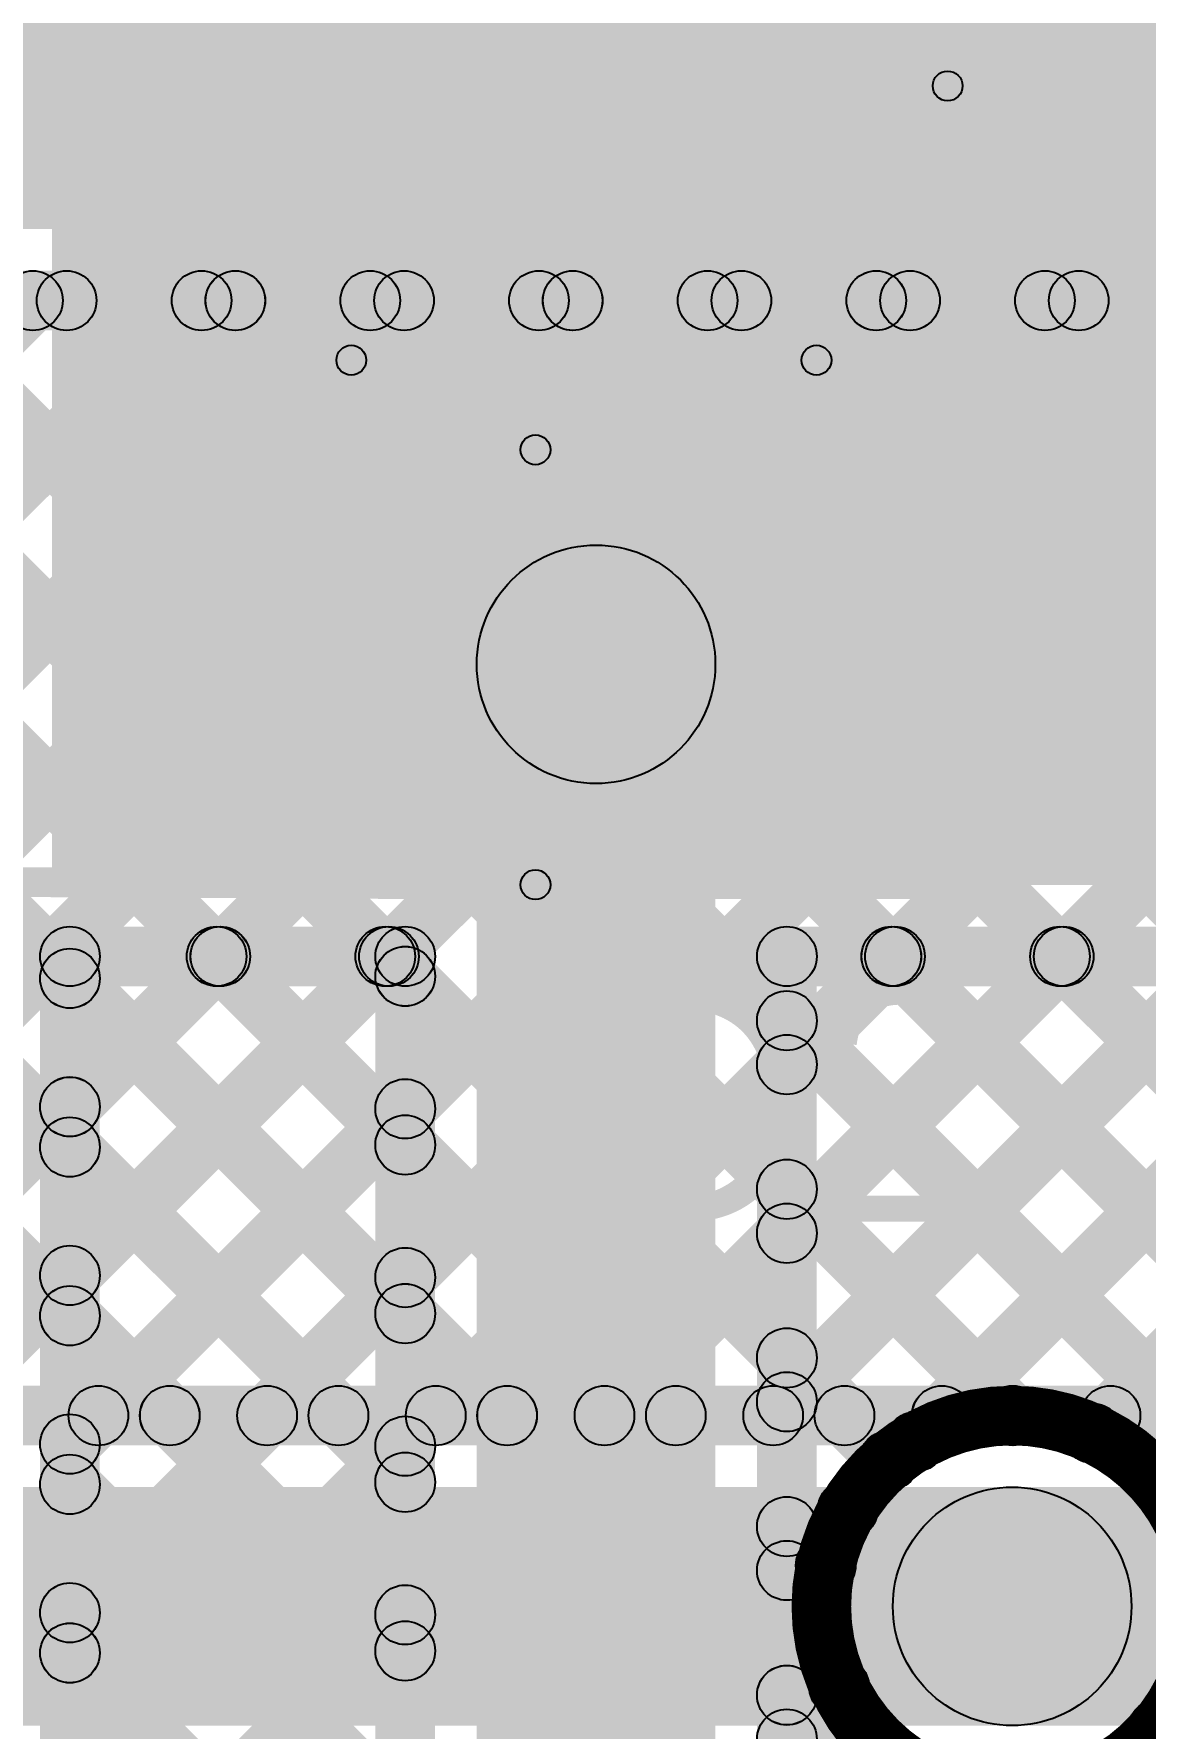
# Model space of a CAD drawing. Header units: millimetres. Extents: x -0.08 to 5.25, y -0.08 to 2.73.
# Drawn here: x 2.998 to 3.1843, y 1.1496 to 1.4337 of the extents above; entities that cross this region are included whole.
import ezdxf

# ---------------------------------------------------------------- set-up
doc = ezdxf.new("R2010")
doc.units = ezdxf.units.MM
doc.header["$MEASUREMENT"] = 0
for name, color, linetype in [('BottomLayer', 5, 'Continuous'), ('TopLayer', 1, 'Continuous'), ('TopOverlay', 2, 'Continuous'), ('TopPaste', 8, 'Continuous'), ('TopSolder', 216, 'Continuous'), ('ViaHoleLayer', 16, 'Continuous')]:
    doc.layers.add(name, color=color, linetype=linetype)

# ---------------------------------------------------------------- blocks, each defined once
blk = doc.blocks.new('TAJB475K035RNJ_28')
at = {"layer": 'TopLayer'}
for points in [[(-0.10643, 0.052), (-0.03557, 0.052), (-0.03557, -0.058), (-0.10643, -0.058)], [(0.03357, 0.052), (0.10443, 0.052), (0.10443, -0.058), (0.03357, -0.058)]]:
    blk.add_hatch(color=1, dxfattribs=at).paths.add_polyline_path(points)
at = {"layer": 'TopOverlay'}
h = blk.add_hatch(color=2, dxfattribs=at)
edge = h.paths.add_edge_path()
edge.add_arc((-0.112, 0.058), 0.0025, 0, 360)
h = blk.add_hatch(color=2, dxfattribs=at)
edge = h.paths.add_edge_path()
edge.add_arc((-0.112, 0.058), 0.0025, 0, 360)
for points in [[(-0.112, 0.0555), (-0.112, 0.0605), (-0.034, 0.0605), (-0.034, 0.0555)], [(0.032, 0.0555), (0.032, 0.0605), (0.11, 0.0605), (0.11, 0.0555)], [(-0.1095, -0.064), (-0.1145, -0.064), (-0.1145, 0.058), (-0.1095, 0.058)], [(0.1125, -0.064), (0.1075, -0.064), (0.1075, 0.058), (0.1125, 0.058)], [(0.1345, -0.018), (0.1295, -0.018), (0.1295, 0.012), (0.1345, 0.012)], [(0.117, -0.0055), (0.117, -0.0005), (0.147, -0.0005), (0.147, -0.0055)], [(-0.112, -0.0665), (-0.112, -0.0615), (-0.034, -0.0615), (-0.034, -0.0665)], [(0.032, -0.0665), (0.032, -0.0615), (0.11, -0.0615), (0.11, -0.0665)]]:
    blk.add_hatch(color=2, dxfattribs=at).paths.add_polyline_path(points)
h = blk.add_hatch(color=2, dxfattribs=at)
edge = h.paths.add_edge_path()
edge.add_arc((-0.034, 0.058), 0.0025, 0, 360)
h = blk.add_hatch(color=2, dxfattribs=at)
edge = h.paths.add_edge_path()
edge.add_arc((0.032, 0.058), 0.0025, 0, 360)
h = blk.add_hatch(color=2, dxfattribs=at)
edge = h.paths.add_edge_path()
edge.add_arc((0.11, 0.058), 0.0025, 0, 360)
h = blk.add_hatch(color=2, dxfattribs=at)
edge = h.paths.add_edge_path()
edge.add_arc((0.11, 0.058), 0.0025, 0, 360)
h = blk.add_hatch(color=2, dxfattribs=at)
edge = h.paths.add_edge_path()
edge.add_arc((0.132, 0.012), 0.0025, 0, 360)
h = blk.add_hatch(color=2, dxfattribs=at)
edge = h.paths.add_edge_path()
edge.add_arc((0.117, -0.003), 0.0025, 0, 360)
h = blk.add_hatch(color=2, dxfattribs=at)
edge = h.paths.add_edge_path()
edge.add_arc((0.147, -0.003), 0.0025, 0, 360)
h = blk.add_hatch(color=2, dxfattribs=at)
edge = h.paths.add_edge_path()
edge.add_arc((0.132, -0.018), 0.0025, 0, 360)
h = blk.add_hatch(color=2, dxfattribs=at)
edge = h.paths.add_edge_path()
edge.add_arc((-0.112, -0.064), 0.0025, 0, 360)
h = blk.add_hatch(color=2, dxfattribs=at)
edge = h.paths.add_edge_path()
edge.add_arc((-0.112, -0.064), 0.0025, 0, 360)
h = blk.add_hatch(color=2, dxfattribs=at)
edge = h.paths.add_edge_path()
edge.add_arc((-0.034, -0.064), 0.0025, 0, 360)
h = blk.add_hatch(color=2, dxfattribs=at)
edge = h.paths.add_edge_path()
edge.add_arc((0.032, -0.064), 0.0025, 0, 360)
h = blk.add_hatch(color=2, dxfattribs=at)
edge = h.paths.add_edge_path()
edge.add_arc((0.11, -0.064), 0.0025, 0, 360)
h = blk.add_hatch(color=2, dxfattribs=at)
edge = h.paths.add_edge_path()
edge.add_arc((0.11, -0.064), 0.0025, 0, 360)
at = {"layer": 'TopPaste'}
for points in [[(-0.10643, 0.052), (-0.03557, 0.052), (-0.03557, -0.058), (-0.10643, -0.058)], [(0.03357, 0.052), (0.10443, 0.052), (0.10443, -0.058), (0.03357, -0.058)]]:
    blk.add_hatch(color=8, dxfattribs=at).paths.add_polyline_path(points)
at = {"layer": 'TopSolder'}
for points in [[(-0.11043, 0.056), (-0.03157, 0.056), (-0.03157, -0.062), (-0.11043, -0.062)], [(0.02957, 0.056), (0.10843, 0.056), (0.10843, -0.062), (0.02957, -0.062)]]:
    blk.add_hatch(color=216, dxfattribs=at).paths.add_polyline_path(points)
at = {"layer": 'TopOverlay'}
for centre in [(-0.112, 0.058), (-0.112, 0.058), (-0.034, 0.058), (0.032, 0.058), (0.11, 0.058), (0.11, 0.058), (0.132, 0.012), (0.117, -0.003), (0.147, -0.003), (0.132, -0.018), (-0.112, -0.064), (-0.112, -0.064), (-0.034, -0.064), (0.032, -0.064), (0.11, -0.064), (0.11, -0.064)]:
    blk.add_circle(centre, 0.0025, dxfattribs=at)
blk = doc.blocks.new('SOD_123F_94')
at = {"layer": 'TopLayer'}
for points in [[(-0.07677, 0.02362), (-0.04331, 0.02362), (-0.04331, -0.02362), (-0.07677, -0.02362)], [(0.04331, 0.02362), (0.07677, 0.02362), (0.07677, -0.02362), (0.04331, -0.02362)]]:
    blk.add_hatch(color=1, dxfattribs=at).paths.add_polyline_path(points)
at = {"layer": 'TopOverlay'}
h = blk.add_hatch(color=2, dxfattribs=at)
edge = h.paths.add_edge_path()
edge.add_arc((-0.05807, 0.03543), 0.0025, 0, 360)
h = blk.add_hatch(color=2, dxfattribs=at)
edge = h.paths.add_edge_path()
edge.add_arc((-0.05807, 0.03543), 0.0025, 0, 360)
for points in [[(-0.05806, 0.03293), (-0.05808, 0.03793), (0.04987, 0.03848), (0.04989, 0.03348)], [(0.049, 0.02559), (0.08268, 0.02559), (0.08268, 0.03839), (0.049, 0.03839)], [(0.12288, 0.03839), (0.07874, 0.03839), (0.07874, -0.03937), (0.12288, -0.03937)], [(-0.05557, 0.02854), (-0.06057, 0.02854), (-0.06057, 0.03543), (-0.05557, 0.03543)], [(0.049, -0.03937), (0.08169, -0.03937), (0.08169, -0.026), (0.049, -0.026)], [(-0.05557, -0.03642), (-0.06057, -0.03642), (-0.06057, -0.02953), (-0.05557, -0.02953)], [(-0.05808, -0.03892), (-0.05806, -0.03392), (0.04989, -0.03447), (0.04987, -0.03947)]]:
    blk.add_hatch(color=2, dxfattribs=at).paths.add_polyline_path(points)
h = blk.add_hatch(color=2, dxfattribs=at)
edge = h.paths.add_edge_path()
edge.add_arc((0.04988, 0.03598), 0.0025, 0, 360)
h = blk.add_hatch(color=2, dxfattribs=at)
edge = h.paths.add_edge_path()
edge.add_arc((-0.05807, 0.02854), 0.0025, 0, 360)
h = blk.add_hatch(color=2, dxfattribs=at)
edge = h.paths.add_edge_path()
edge.add_arc((-0.05807, -0.02953), 0.0025, 0, 360)
h = blk.add_hatch(color=2, dxfattribs=at)
edge = h.paths.add_edge_path()
edge.add_arc((-0.05807, -0.03642), 0.0025, 0, 360)
h = blk.add_hatch(color=2, dxfattribs=at)
edge = h.paths.add_edge_path()
edge.add_arc((-0.05807, -0.03642), 0.0025, 0, 360)
h = blk.add_hatch(color=2, dxfattribs=at)
edge = h.paths.add_edge_path()
edge.add_arc((0.04988, -0.03697), 0.0025, 0, 360)
at = {"layer": 'TopPaste'}
for points in [[(-0.07677, 0.02362), (-0.04331, 0.02362), (-0.04331, -0.02362), (-0.07677, -0.02362)], [(0.04331, 0.02362), (0.07677, 0.02362), (0.07677, -0.02362), (0.04331, -0.02362)]]:
    blk.add_hatch(color=8, dxfattribs=at).paths.add_polyline_path(points)
at = {"layer": 'TopSolder'}
for points in [[(-0.08077, 0.02762), (-0.03931, 0.02762), (-0.03931, -0.02762), (-0.08077, -0.02762)], [(0.03931, 0.02762), (0.08077, 0.02762), (0.08077, -0.02762), (0.03931, -0.02762)]]:
    blk.add_hatch(color=216, dxfattribs=at).paths.add_polyline_path(points)
at = {"layer": 'TopOverlay'}
for centre in [(-0.05807, 0.03543), (-0.05807, 0.03543), (0.04988, 0.03598), (-0.05807, 0.02854), (-0.05807, -0.02953), (-0.05807, -0.03642), (-0.05807, -0.03642), (0.04988, -0.03697)]:
    blk.add_circle(centre, 0.0025, dxfattribs=at)

msp = doc.modelspace()

# ---------------------------------------------------------------- hatches: boundary and pattern name
at = {"layer": 'BottomLayer'}
for points in [[(2.67378, 1.59846), (2.68085, 1.60554), (3.08085, 1.20554), (3.07378, 1.19846)], [(2.67378, 1.59846), (2.68085, 1.60554), (3.08085, 1.20554), (3.07378, 1.19846)], [(2.80987, 1.43409), (2.81694, 1.44116), (3.05257, 1.20554), (3.0455, 1.19846)], [(2.80987, 1.43409), (2.81694, 1.44116), (3.05256, 1.20554), (3.04549, 1.19846)], [(2.911, 1.401), (2.911, 1.441), (3.363, 1.441), (3.363, 1.401)], [(2.80889, 1.40678), (2.81597, 1.41385), (3.02428, 1.20554), (3.01721, 1.19846)], [(2.8089, 1.40678), (2.81597, 1.41385), (3.02428, 1.20554), (3.01721, 1.19846)], [(2.84391, 1.22804), (2.83684, 1.23511), (2.99426, 1.39254), (3.00133, 1.38546)], [(2.84391, 1.19976), (2.83684, 1.20683), (3.02254, 1.39254), (3.02961, 1.38546)], [(2.84391, 1.22804), (2.83684, 1.23512), (2.99426, 1.39254), (3.00133, 1.38546)], [(2.84391, 1.19976), (2.83684, 1.20683), (3.02254, 1.39254), (3.02961, 1.38546)], [(2.8709, 1.19846), (2.86383, 1.20554), (3.05083, 1.39254), (3.0579, 1.38546)], [(2.8709, 1.19846), (2.86383, 1.20554), (3.05083, 1.39254), (3.0579, 1.38546)], [(2.89918, 1.19846), (2.89211, 1.20554), (3.07911, 1.39254), (3.08618, 1.38546)], [(2.89918, 1.19846), (2.89211, 1.20554), (3.07911, 1.39254), (3.08618, 1.38546)], [(2.911, 1.384), (2.911, 1.394), (3.363, 1.394), (3.363, 1.384)], [(2.911, 1.384), (2.911, 1.394), (3.363, 1.394), (3.363, 1.384)], [(2.91506, 1.38546), (2.92214, 1.39254), (3.10914, 1.20554), (3.10206, 1.19846)], [(2.91506, 1.38546), (2.92213, 1.39254), (3.10913, 1.20554), (3.10206, 1.19846)], [(2.92747, 1.19846), (2.92039, 1.20554), (3.10739, 1.39254), (3.11447, 1.38546)], [(2.92747, 1.19846), (2.9204, 1.20554), (3.1074, 1.39254), (3.11447, 1.38546)], [(2.94335, 1.38546), (2.95042, 1.39254), (3.13742, 1.20554), (3.13035, 1.19846)], [(2.94335, 1.38546), (2.95042, 1.39254), (3.13742, 1.20554), (3.13035, 1.19846)], [(2.95575, 1.19846), (2.94868, 1.20554), (3.13568, 1.39254), (3.14275, 1.38546)], [(2.95575, 1.19846), (2.94868, 1.20554), (3.13568, 1.39254), (3.14275, 1.38546)], [(2.97163, 1.38546), (2.9787, 1.39254), (3.1657, 1.20554), (3.15863, 1.19846)], [(2.97163, 1.38546), (2.9787, 1.39254), (3.1657, 1.20554), (3.15863, 1.19846)], [(2.98404, 1.19846), (2.97696, 1.20554), (3.16396, 1.39254), (3.17104, 1.38546)], [(2.98403, 1.19846), (2.97696, 1.20554), (3.16396, 1.39254), (3.17103, 1.38546)], [(2.99991, 1.38546), (3.00698, 1.39254), (3.31205, 1.08747), (3.30498, 1.0804)], [(2.99992, 1.38546), (3.00699, 1.39254), (3.31205, 1.08747), (3.30498, 1.0804)], [(3.01232, 1.19846), (3.00525, 1.20554), (3.19225, 1.39254), (3.19932, 1.38546)], [(3.01232, 1.19846), (3.00525, 1.20554), (3.19225, 1.39254), (3.19932, 1.38546)], [(3.0282, 1.38546), (3.03527, 1.39254), (3.32765, 1.10016), (3.32058, 1.09309)], [(3.0282, 1.38546), (3.03527, 1.39254), (3.32765, 1.10016), (3.32057, 1.09309)], [(3.0406, 1.19846), (3.03353, 1.20554), (3.22053, 1.39254), (3.2276, 1.38546)], [(3.0406, 1.19846), (3.03353, 1.20554), (3.22053, 1.39254), (3.2276, 1.38546)], [(3.05648, 1.38546), (3.06355, 1.39254), (3.42154, 1.03455), (3.41446, 1.02748)], [(3.05649, 1.38546), (3.06356, 1.39254), (3.42154, 1.03456), (3.41446, 1.02749)], [(3.06889, 1.19846), (3.06182, 1.20554), (3.24882, 1.39254), (3.25589, 1.38546)], [(3.06889, 1.19846), (3.06182, 1.20554), (3.24882, 1.39254), (3.25589, 1.38546)], [(3.08477, 1.38546), (3.09184, 1.39254), (3.42154, 1.06284), (3.41446, 1.05577)], [(3.08477, 1.38546), (3.09184, 1.39254), (3.42154, 1.06284), (3.41446, 1.05577)], [(3.09717, 1.19846), (3.0901, 1.20554), (3.2771, 1.39254), (3.28417, 1.38546)], [(3.09717, 1.19846), (3.0901, 1.20554), (3.2771, 1.39254), (3.28417, 1.38546)], [(3.11305, 1.38546), (3.12013, 1.39254), (3.42154, 1.09113), (3.41446, 1.08405)], [(3.11305, 1.38546), (3.12012, 1.39254), (3.42154, 1.09112), (3.41446, 1.08405)], [(3.12546, 1.19846), (3.11838, 1.20554), (3.30538, 1.39254), (3.31246, 1.38546)], [(3.12546, 1.19846), (3.11839, 1.20554), (3.30539, 1.39254), (3.31246, 1.38546)], [(3.14134, 1.38546), (3.14841, 1.39254), (3.42154, 1.11941), (3.41446, 1.11234)], [(3.14134, 1.38546), (3.14841, 1.39254), (3.42154, 1.11941), (3.41446, 1.11234)], [(3.15374, 1.19846), (3.14667, 1.20554), (3.33367, 1.39254), (3.34074, 1.38546)], [(3.15374, 1.19846), (3.14667, 1.20554), (3.33367, 1.39254), (3.34074, 1.38546)], [(3.16962, 1.38546), (3.17669, 1.39254), (3.42154, 1.14769), (3.41446, 1.14062)], [(3.16962, 1.38546), (3.17669, 1.39254), (3.42154, 1.14769), (3.41446, 1.14062)], [(3.17904, 1.19548), (3.17197, 1.20255), (3.36206, 1.39264), (3.36913, 1.38557)], [(3.17904, 1.19548), (3.17197, 1.20255), (3.36206, 1.39264), (3.36913, 1.38557)], [(2.84037, 1.197), (2.84037, 1.207), (3.162, 1.207), (3.162, 1.197)], [(2.84037, 1.197), (2.84037, 1.207), (3.162, 1.207), (3.162, 1.197)], [(2.7354, 1.15), (2.7354, 1.19), (3.162, 1.19), (3.162, 1.15)]]:
    msp.add_hatch(color=5, dxfattribs=at).paths.add_polyline_path(points)
h = msp.add_hatch(color=5, dxfattribs=at)
edge = h.paths.add_edge_path()
edge.add_arc((2.99779, 1.389), 0.005, 0, 360)
h = msp.add_hatch(color=5, dxfattribs=at)
edge = h.paths.add_edge_path()
edge.add_arc((2.99779, 1.389), 0.005, 0, 360)
h = msp.add_hatch(color=5, dxfattribs=at)
edge = h.paths.add_edge_path()
edge.add_arc((3.00345, 1.389), 0.005, 0, 360)
h = msp.add_hatch(color=5, dxfattribs=at)
edge = h.paths.add_edge_path()
edge.add_arc((3.00345, 1.389), 0.005, 0, 360)
h = msp.add_hatch(color=5, dxfattribs=at)
edge = h.paths.add_edge_path()
edge.add_arc((3.02608, 1.389), 0.005, 0, 360)
h = msp.add_hatch(color=5, dxfattribs=at)
edge = h.paths.add_edge_path()
edge.add_arc((3.02608, 1.389), 0.005, 0, 360)
h = msp.add_hatch(color=5, dxfattribs=at)
edge = h.paths.add_edge_path()
edge.add_arc((3.03173, 1.389), 0.005, 0, 360)
h = msp.add_hatch(color=5, dxfattribs=at)
edge = h.paths.add_edge_path()
edge.add_arc((3.03174, 1.389), 0.005, 0, 360)
h = msp.add_hatch(color=5, dxfattribs=at)
edge = h.paths.add_edge_path()
edge.add_arc((3.05436, 1.389), 0.005, 0, 360)
h = msp.add_hatch(color=5, dxfattribs=at)
edge = h.paths.add_edge_path()
edge.add_arc((3.05436, 1.389), 0.005, 0, 360)
h = msp.add_hatch(color=5, dxfattribs=at)
edge = h.paths.add_edge_path()
edge.add_arc((3.06002, 1.389), 0.005, 0, 360)
h = msp.add_hatch(color=5, dxfattribs=at)
edge = h.paths.add_edge_path()
edge.add_arc((3.06002, 1.389), 0.005, 0, 360)
h = msp.add_hatch(color=5, dxfattribs=at)
edge = h.paths.add_edge_path()
edge.add_arc((3.08265, 1.389), 0.005, 0, 360)
h = msp.add_hatch(color=5, dxfattribs=at)
edge = h.paths.add_edge_path()
edge.add_arc((3.08265, 1.389), 0.005, 0, 360)
h = msp.add_hatch(color=5, dxfattribs=at)
edge = h.paths.add_edge_path()
edge.add_arc((3.08831, 1.389), 0.005, 0, 360)
h = msp.add_hatch(color=5, dxfattribs=at)
edge = h.paths.add_edge_path()
edge.add_arc((3.0883, 1.389), 0.005, 0, 360)
h = msp.add_hatch(color=5, dxfattribs=at)
edge = h.paths.add_edge_path()
edge.add_arc((3.11093, 1.389), 0.005, 0, 360)
h = msp.add_hatch(color=5, dxfattribs=at)
edge = h.paths.add_edge_path()
edge.add_arc((3.11093, 1.389), 0.005, 0, 360)
h = msp.add_hatch(color=5, dxfattribs=at)
edge = h.paths.add_edge_path()
edge.add_arc((3.11659, 1.389), 0.005, 0, 360)
h = msp.add_hatch(color=5, dxfattribs=at)
edge = h.paths.add_edge_path()
edge.add_arc((3.11659, 1.389), 0.005, 0, 360)
h = msp.add_hatch(color=5, dxfattribs=at)
edge = h.paths.add_edge_path()
edge.add_arc((3.13922, 1.389), 0.005, 0, 360)
h = msp.add_hatch(color=5, dxfattribs=at)
edge = h.paths.add_edge_path()
edge.add_arc((3.13921, 1.389), 0.005, 0, 360)
h = msp.add_hatch(color=5, dxfattribs=at)
edge = h.paths.add_edge_path()
edge.add_arc((3.14487, 1.389), 0.005, 0, 360)
h = msp.add_hatch(color=5, dxfattribs=at)
edge = h.paths.add_edge_path()
edge.add_arc((3.14487, 1.389), 0.005, 0, 360)
h = msp.add_hatch(color=5, dxfattribs=at)
edge = h.paths.add_edge_path()
edge.add_arc((3.1675, 1.389), 0.005, 0, 360)
h = msp.add_hatch(color=5, dxfattribs=at)
edge = h.paths.add_edge_path()
edge.add_arc((3.1675, 1.389), 0.005, 0, 360)
h = msp.add_hatch(color=5, dxfattribs=at)
edge = h.paths.add_edge_path()
edge.add_arc((3.17316, 1.389), 0.005, 0, 360)
h = msp.add_hatch(color=5, dxfattribs=at)
edge = h.paths.add_edge_path()
edge.add_arc((3.17316, 1.389), 0.005, 0, 360)
h = msp.add_hatch(color=5, dxfattribs=at)
edge = h.paths.add_edge_path()
edge.add_arc((3.00878, 1.202), 0.005, 0, 360)
h = msp.add_hatch(color=5, dxfattribs=at)
edge = h.paths.add_edge_path()
edge.add_arc((3.00878, 1.202), 0.005, 0, 360)
h = msp.add_hatch(color=5, dxfattribs=at)
edge = h.paths.add_edge_path()
edge.add_arc((3.02074, 1.202), 0.005, 0, 360)
h = msp.add_hatch(color=5, dxfattribs=at)
edge = h.paths.add_edge_path()
edge.add_arc((3.02075, 1.202), 0.005, 0, 360)
h = msp.add_hatch(color=5, dxfattribs=at)
edge = h.paths.add_edge_path()
edge.add_arc((3.03707, 1.202), 0.005, 0, 360)
h = msp.add_hatch(color=5, dxfattribs=at)
edge = h.paths.add_edge_path()
edge.add_arc((3.03707, 1.202), 0.005, 0, 360)
h = msp.add_hatch(color=5, dxfattribs=at)
edge = h.paths.add_edge_path()
edge.add_arc((3.04903, 1.202), 0.005, 0, 360)
h = msp.add_hatch(color=5, dxfattribs=at)
edge = h.paths.add_edge_path()
edge.add_arc((3.04903, 1.202), 0.005, 0, 360)
h = msp.add_hatch(color=5, dxfattribs=at)
edge = h.paths.add_edge_path()
edge.add_arc((3.06535, 1.202), 0.005, 0, 360)
h = msp.add_hatch(color=5, dxfattribs=at)
edge = h.paths.add_edge_path()
edge.add_arc((3.06535, 1.202), 0.005, 0, 360)
h = msp.add_hatch(color=5, dxfattribs=at)
edge = h.paths.add_edge_path()
edge.add_arc((3.07732, 1.202), 0.005, 0, 360)
h = msp.add_hatch(color=5, dxfattribs=at)
edge = h.paths.add_edge_path()
edge.add_arc((3.07731, 1.202), 0.005, 0, 360)
h = msp.add_hatch(color=5, dxfattribs=at)
edge = h.paths.add_edge_path()
edge.add_arc((3.09364, 1.202), 0.005, 0, 360)
h = msp.add_hatch(color=5, dxfattribs=at)
edge = h.paths.add_edge_path()
edge.add_arc((3.09364, 1.202), 0.005, 0, 360)
h = msp.add_hatch(color=5, dxfattribs=at)
edge = h.paths.add_edge_path()
edge.add_arc((3.1056, 1.202), 0.005, 0, 360)
h = msp.add_hatch(color=5, dxfattribs=at)
edge = h.paths.add_edge_path()
edge.add_arc((3.1056, 1.202), 0.005, 0, 360)
h = msp.add_hatch(color=5, dxfattribs=at)
edge = h.paths.add_edge_path()
edge.add_arc((3.12192, 1.202), 0.005, 0, 360)
h = msp.add_hatch(color=5, dxfattribs=at)
edge = h.paths.add_edge_path()
edge.add_arc((3.12192, 1.202), 0.005, 0, 360)
h = msp.add_hatch(color=5, dxfattribs=at)
edge = h.paths.add_edge_path()
edge.add_arc((3.13388, 1.202), 0.005, 0, 360)
h = msp.add_hatch(color=5, dxfattribs=at)
edge = h.paths.add_edge_path()
edge.add_arc((3.13388, 1.202), 0.005, 0, 360)
h = msp.add_hatch(color=5, dxfattribs=at)
edge = h.paths.add_edge_path()
edge.add_arc((3.15021, 1.202), 0.005, 0, 360)
h = msp.add_hatch(color=5, dxfattribs=at)
edge = h.paths.add_edge_path()
edge.add_arc((3.1502, 1.202), 0.005, 0, 360)
h = msp.add_hatch(color=5, dxfattribs=at)
edge = h.paths.add_edge_path()
edge.add_arc((3.162, 1.202), 0.005, 0, 360)
h = msp.add_hatch(color=5, dxfattribs=at)
edge = h.paths.add_edge_path()
edge.add_arc((3.162, 1.202), 0.005, 0, 360)
h = msp.add_hatch(color=5, dxfattribs=at)
edge = h.paths.add_edge_path()
edge.add_arc((3.162, 1.202), 0.005, 0, 360)
h = msp.add_hatch(color=5, dxfattribs=at)
edge = h.paths.add_edge_path()
edge.add_arc((3.162, 1.202), 0.005, 0, 360)
h = msp.add_hatch(color=5, dxfattribs=at)
edge = h.paths.add_edge_path()
edge.add_arc((3.16217, 1.202), 0.005, 0, 360)
h = msp.add_hatch(color=5, dxfattribs=at)
edge = h.paths.add_edge_path()
edge.add_arc((3.16217, 1.202), 0.005, 0, 360)
h = msp.add_hatch(color=5, dxfattribs=at)
edge = h.paths.add_edge_path()
edge.add_arc((3.1755, 1.19901), 0.005, 0, 360)
h = msp.add_hatch(color=5, dxfattribs=at)
edge = h.paths.add_edge_path()
edge.add_arc((3.1755, 1.19901), 0.005, 0, 360)
h = msp.add_hatch(color=5, dxfattribs=at)
edge = h.paths.add_edge_path()
edge.add_arc((3.162, 1.17), 0.02, 0, 360)
h = msp.add_hatch(color=5, dxfattribs=at)
edge = h.paths.add_edge_path()
edge.add_arc((3.162, 1.17), 0.01181, 0, 360)
h = msp.add_hatch(color=5, dxfattribs=at)
edge = h.paths.add_edge_path()
edge.add_arc((3.18649, 1.1494), 0.005, 0, 360)
h = msp.add_hatch(color=5, dxfattribs=at)
edge = h.paths.add_edge_path()
edge.add_arc((3.18648, 1.1494), 0.005, 0, 360)
at = {"layer": 'TopLayer'}
for points in [[(3.001, 1.291), (3.325, 1.291), (3.325, 1.827), (3.001, 1.827)], [(3.11222, 0.13643), (3.07222, 0.13643), (3.07222, 1.328), (3.11222, 1.328)], [(3.00754, 1.22196), (3.00046, 1.22904), (3.05396, 1.28254), (3.06104, 1.27546)], [(3.00754, 1.25025), (3.00046, 1.25732), (3.02568, 1.28254), (3.03275, 1.27546)], [(3.00754, 1.22197), (3.00046, 1.22904), (3.05396, 1.28254), (3.06103, 1.27546)], [(3.00754, 1.25025), (3.00046, 1.25732), (3.02568, 1.28254), (3.03275, 1.27546)], [(3.004, 1.274), (3.004, 1.284), (3.06022, 1.284), (3.06022, 1.274)], [(3.004, 1.274), (3.004, 1.284), (3.06022, 1.284), (3.06022, 1.274)], [(3.02506, 1.27546), (3.03214, 1.28254), (3.06375, 1.25092), (3.05668, 1.24385)], [(3.02506, 1.27546), (3.03213, 1.28254), (3.06375, 1.25091), (3.05668, 1.24384)], [(3.05335, 1.27546), (3.06042, 1.28254), (3.06375, 1.2792), (3.05668, 1.27213)], [(3.05335, 1.27546), (3.06042, 1.28254), (3.06375, 1.2792), (3.05668, 1.27213)], [(3.12775, 1.22905), (3.12068, 1.23612), (3.1671, 1.28254), (3.17417, 1.27546)], [(3.12775, 1.20076), (3.12068, 1.20783), (3.19539, 1.28254), (3.20246, 1.27546)], [(3.12775, 1.25733), (3.12068, 1.2644), (3.13882, 1.28254), (3.14589, 1.27546)], [(3.12775, 1.20076), (3.12068, 1.20783), (3.19538, 1.28254), (3.20246, 1.27546)], [(3.12775, 1.25733), (3.12068, 1.2644), (3.13882, 1.28254), (3.14589, 1.27546)], [(3.12775, 1.22905), (3.12068, 1.23612), (3.1671, 1.28254), (3.17417, 1.27546)], [(3.12422, 1.274), (3.12422, 1.284), (3.278, 1.284), (3.278, 1.274)], [(3.12422, 1.274), (3.12422, 1.284), (3.278, 1.284), (3.278, 1.274)], [(3.1382, 1.27546), (3.14527, 1.28254), (3.22227, 1.20554), (3.2152, 1.19846)], [(3.1382, 1.27546), (3.14527, 1.28254), (3.22227, 1.20554), (3.2152, 1.19846)], [(3.14934, 1.19406), (3.14227, 1.20113), (3.22367, 1.28254), (3.23074, 1.27546)], [(3.14934, 1.19406), (3.14227, 1.20113), (3.22367, 1.28254), (3.23074, 1.27546)], [(3.16648, 1.27546), (3.17355, 1.28254), (3.25055, 1.20554), (3.24348, 1.19846)], [(3.16649, 1.27546), (3.17356, 1.28254), (3.25056, 1.20554), (3.24349, 1.19846)], [(3.18203, 1.19846), (3.17495, 1.20554), (3.25195, 1.28254), (3.25903, 1.27546)], [(3.18202, 1.19846), (3.17495, 1.20554), (3.25195, 1.28254), (3.25902, 1.27546)], [(3.009, 1.02441), (2.999, 1.02441), (2.999, 1.279), (3.009, 1.279)], [(3.009, 1.02441), (2.999, 1.02441), (2.999, 1.279), (3.009, 1.279)], [(3.00046, 1.27178), (3.00754, 1.27885), (3.06375, 1.22263), (3.05668, 1.21556)], [(3.00046, 1.27178), (3.00754, 1.27885), (3.06375, 1.22263), (3.05668, 1.21556)], [(3.06522, 0.186), (3.05522, 0.186), (3.05522, 1.279), (3.06522, 1.279)], [(3.06522, 0.184), (3.05522, 0.184), (3.05522, 1.279), (3.06522, 1.279)], [(3.12922, 0.65471), (3.11922, 0.65471), (3.11922, 1.279), (3.12922, 1.279)], [(3.12922, 0.65471), (3.11922, 0.65471), (3.11922, 1.279), (3.12922, 1.279)], [(3.12068, 1.2647), (3.12775, 1.27177), (3.19399, 1.20554), (3.18692, 1.19846)], [(3.12068, 1.26469), (3.12775, 1.27177), (3.19398, 1.20554), (3.18691, 1.19846)], [(3.00754, 1.19368), (3.00046, 1.20075), (3.05668, 1.25697), (3.06375, 1.2499)], [(3.00754, 1.19368), (3.00046, 1.20075), (3.05668, 1.25697), (3.06375, 1.2499)], [(3.00046, 1.2435), (3.00754, 1.25057), (3.06375, 1.19435), (3.05668, 1.18728)], [(3.00046, 1.24349), (3.00754, 1.25056), (3.06375, 1.19434), (3.05668, 1.18727)], [(3.12068, 1.23641), (3.12775, 1.24348), (3.1657, 1.20554), (3.15863, 1.19846)], [(3.12068, 1.23641), (3.12775, 1.24348), (3.1657, 1.20554), (3.15863, 1.19846)], [(3.00754, 1.1654), (3.00046, 1.17247), (3.05668, 1.22869), (3.06375, 1.22162)], [(3.00754, 1.1654), (3.00046, 1.17247), (3.05668, 1.22869), (3.06375, 1.22162)], [(3.00046, 1.21521), (3.00754, 1.22228), (3.06375, 1.16606), (3.05668, 1.15899)], [(3.00046, 1.21521), (3.00754, 1.22228), (3.06375, 1.16606), (3.05668, 1.15899)], [(3.12068, 1.20813), (3.12775, 1.2152), (3.14493, 1.19802), (3.13786, 1.19095)], [(3.12068, 1.20813), (3.12775, 1.2152), (3.14493, 1.19802), (3.13786, 1.19095)], [(3.162, 1.197), (3.162, 1.207), (3.549, 1.207), (3.549, 1.197)], [(3.162, 1.197), (3.162, 1.207), (3.549, 1.207), (3.549, 1.197)], [(3.00754, 1.13711), (3.00046, 1.14418), (3.05668, 1.2004), (3.06375, 1.19333)], [(3.00754, 1.13711), (3.00046, 1.14418), (3.05668, 1.2004), (3.06375, 1.19333)], [(3.00046, 1.18693), (3.00754, 1.194), (3.06375, 1.13778), (3.05668, 1.13071)], [(3.00046, 1.18692), (3.00754, 1.19399), (3.06375, 1.13778), (3.05668, 1.1307)], [(3.12775, 1.17248), (3.12068, 1.17955), (3.13087, 1.18973), (3.13794, 1.18266)], [(3.12775, 1.17248), (3.12068, 1.17955), (3.13087, 1.18973), (3.13794, 1.18266)], [(3.162, 1.15), (3.162, 1.19), (3.549, 1.19), (3.549, 1.15)], [(3.12068, 1.17985), (3.12775, 1.18692), (3.13428, 1.18039), (3.12721, 1.17332)], [(3.12068, 1.17984), (3.12775, 1.18691), (3.13428, 1.18039), (3.12721, 1.17332)], [(3.00754, 1.10883), (3.00046, 1.1159), (3.05668, 1.17212), (3.06375, 1.16505)], [(3.00754, 1.10883), (3.00046, 1.1159), (3.05668, 1.17212), (3.06375, 1.16505)], [(3.00046, 1.15864), (3.00754, 1.16571), (3.06375, 1.10949), (3.05668, 1.10242)], [(3.00046, 1.15864), (3.00754, 1.16571), (3.06375, 1.10949), (3.05668, 1.10242)], [(3.12775, 1.14419), (3.12068, 1.15127), (3.12945, 1.16003), (3.13652, 1.15296)], [(3.12775, 1.14419), (3.12068, 1.15127), (3.12945, 1.16003), (3.13652, 1.15296)], [(3.12068, 1.15156), (3.12775, 1.15863), (3.18105, 1.10534), (3.17397, 1.09827)], [(3.12068, 1.15156), (3.12775, 1.15863), (3.18104, 1.10534), (3.17397, 1.09827)]]:
    msp.add_hatch(color=1, dxfattribs=at).paths.add_polyline_path(points)
h = msp.add_hatch(color=1, dxfattribs=at)
edge = h.paths.add_edge_path()
edge.add_arc((3.09222, 1.328), 0.02, 0, 360)
h = msp.add_hatch(color=1, dxfattribs=at)
edge = h.paths.add_edge_path()
edge.add_arc((3.004, 1.279), 0.005, 0, 360)
h = msp.add_hatch(color=1, dxfattribs=at)
edge = h.paths.add_edge_path()
edge.add_arc((3.004, 1.279), 0.005, 0, 360)
h = msp.add_hatch(color=1, dxfattribs=at)
edge = h.paths.add_edge_path()
edge.add_arc((3.004, 1.279), 0.005, 0, 360)
h = msp.add_hatch(color=1, dxfattribs=at)
edge = h.paths.add_edge_path()
edge.add_arc((3.004, 1.279), 0.005, 0, 360)
h = msp.add_hatch(color=1, dxfattribs=at)
edge = h.paths.add_edge_path()
edge.add_arc((3.0286, 1.279), 0.005, 0, 360)
h = msp.add_hatch(color=1, dxfattribs=at)
edge = h.paths.add_edge_path()
edge.add_arc((3.0286, 1.279), 0.005, 0, 360)
h = msp.add_hatch(color=1, dxfattribs=at)
edge = h.paths.add_edge_path()
edge.add_arc((3.02922, 1.279), 0.005, 0, 360)
h = msp.add_hatch(color=1, dxfattribs=at)
edge = h.paths.add_edge_path()
edge.add_arc((3.02921, 1.279), 0.005, 0, 360)
h = msp.add_hatch(color=1, dxfattribs=at)
edge = h.paths.add_edge_path()
edge.add_arc((3.05688, 1.279), 0.005, 0, 360)
h = msp.add_hatch(color=1, dxfattribs=at)
edge = h.paths.add_edge_path()
edge.add_arc((3.05688, 1.279), 0.005, 0, 360)
h = msp.add_hatch(color=1, dxfattribs=at)
edge = h.paths.add_edge_path()
edge.add_arc((3.0575, 1.279), 0.005, 0, 360)
h = msp.add_hatch(color=1, dxfattribs=at)
edge = h.paths.add_edge_path()
edge.add_arc((3.0575, 1.279), 0.005, 0, 360)
h = msp.add_hatch(color=1, dxfattribs=at)
edge = h.paths.add_edge_path()
edge.add_arc((3.06022, 1.279), 0.005, 0, 360)
h = msp.add_hatch(color=1, dxfattribs=at)
edge = h.paths.add_edge_path()
edge.add_arc((3.06022, 1.279), 0.005, 0, 360)
h = msp.add_hatch(color=1, dxfattribs=at)
edge = h.paths.add_edge_path()
edge.add_arc((3.06022, 1.279), 0.005, 0, 360)
h = msp.add_hatch(color=1, dxfattribs=at)
edge = h.paths.add_edge_path()
edge.add_arc((3.06022, 1.279), 0.005, 0, 360)
h = msp.add_hatch(color=1, dxfattribs=at)
edge = h.paths.add_edge_path()
edge.add_arc((3.12422, 1.279), 0.005, 0, 360)
h = msp.add_hatch(color=1, dxfattribs=at)
edge = h.paths.add_edge_path()
edge.add_arc((3.12422, 1.279), 0.005, 0, 360)
h = msp.add_hatch(color=1, dxfattribs=at)
edge = h.paths.add_edge_path()
edge.add_arc((3.12422, 1.279), 0.005, 0, 360)
h = msp.add_hatch(color=1, dxfattribs=at)
edge = h.paths.add_edge_path()
edge.add_arc((3.12422, 1.279), 0.005, 0, 360)
h = msp.add_hatch(color=1, dxfattribs=at)
edge = h.paths.add_edge_path()
edge.add_arc((3.14173, 1.279), 0.005, 0, 360)
h = msp.add_hatch(color=1, dxfattribs=at)
edge = h.paths.add_edge_path()
edge.add_arc((3.14174, 1.279), 0.005, 0, 360)
h = msp.add_hatch(color=1, dxfattribs=at)
edge = h.paths.add_edge_path()
edge.add_arc((3.14235, 1.279), 0.005, 0, 360)
h = msp.add_hatch(color=1, dxfattribs=at)
edge = h.paths.add_edge_path()
edge.add_arc((3.14235, 1.279), 0.005, 0, 360)
h = msp.add_hatch(color=1, dxfattribs=at)
edge = h.paths.add_edge_path()
edge.add_arc((3.17002, 1.279), 0.005, 0, 360)
h = msp.add_hatch(color=1, dxfattribs=at)
edge = h.paths.add_edge_path()
edge.add_arc((3.17002, 1.279), 0.005, 0, 360)
h = msp.add_hatch(color=1, dxfattribs=at)
edge = h.paths.add_edge_path()
edge.add_arc((3.17064, 1.279), 0.005, 0, 360)
h = msp.add_hatch(color=1, dxfattribs=at)
edge = h.paths.add_edge_path()
edge.add_arc((3.17064, 1.279), 0.005, 0, 360)
h = msp.add_hatch(color=1, dxfattribs=at)
edge = h.paths.add_edge_path()
edge.add_arc((3.004, 1.27532), 0.005, 0, 360)
h = msp.add_hatch(color=1, dxfattribs=at)
edge = h.paths.add_edge_path()
edge.add_arc((3.004, 1.27531), 0.005, 0, 360)
h = msp.add_hatch(color=1, dxfattribs=at)
edge = h.paths.add_edge_path()
edge.add_arc((3.06022, 1.27567), 0.005, 0, 360)
h = msp.add_hatch(color=1, dxfattribs=at)
edge = h.paths.add_edge_path()
edge.add_arc((3.06022, 1.27566), 0.005, 0, 360)
h = msp.add_hatch(color=1, dxfattribs=at)
edge = h.paths.add_edge_path()
edge.add_arc((3.12422, 1.26823), 0.005, 0, 360)
h = msp.add_hatch(color=1, dxfattribs=at)
edge = h.paths.add_edge_path()
edge.add_arc((3.12422, 1.26823), 0.005, 0, 360)
h = msp.add_hatch(color=1, dxfattribs=at)
edge = h.paths.add_edge_path()
edge.add_arc((3.12422, 1.26087), 0.005, 0, 360)
h = msp.add_hatch(color=1, dxfattribs=at)
edge = h.paths.add_edge_path()
edge.add_arc((3.12422, 1.26087), 0.005, 0, 360)
h = msp.add_hatch(color=1, dxfattribs=at)
edge = h.paths.add_edge_path()
edge.add_arc((3.004, 1.25378), 0.005, 0, 360)
h = msp.add_hatch(color=1, dxfattribs=at)
edge = h.paths.add_edge_path()
edge.add_arc((3.004, 1.25379), 0.005, 0, 360)
h = msp.add_hatch(color=1, dxfattribs=at)
edge = h.paths.add_edge_path()
edge.add_arc((3.06022, 1.25344), 0.005, 0, 360)
h = msp.add_hatch(color=1, dxfattribs=at)
edge = h.paths.add_edge_path()
edge.add_arc((3.06022, 1.25344), 0.005, 0, 360)
h = msp.add_hatch(color=1, dxfattribs=at)
edge = h.paths.add_edge_path()
edge.add_arc((3.004, 1.24703), 0.005, 0, 360)
h = msp.add_hatch(color=1, dxfattribs=at)
edge = h.paths.add_edge_path()
edge.add_arc((3.004, 1.24703), 0.005, 0, 360)
h = msp.add_hatch(color=1, dxfattribs=at)
edge = h.paths.add_edge_path()
edge.add_arc((3.06022, 1.24738), 0.005, 0, 360)
h = msp.add_hatch(color=1, dxfattribs=at)
edge = h.paths.add_edge_path()
edge.add_arc((3.06022, 1.24738), 0.005, 0, 360)
h = msp.add_hatch(color=1, dxfattribs=at)
edge = h.paths.add_edge_path()
edge.add_arc((3.12422, 1.23995), 0.005, 0, 360)
h = msp.add_hatch(color=1, dxfattribs=at)
edge = h.paths.add_edge_path()
edge.add_arc((3.12422, 1.23995), 0.005, 0, 360)
h = msp.add_hatch(color=1, dxfattribs=at)
edge = h.paths.add_edge_path()
edge.add_arc((3.12422, 1.23258), 0.005, 0, 360)
h = msp.add_hatch(color=1, dxfattribs=at)
edge = h.paths.add_edge_path()
edge.add_arc((3.12422, 1.23258), 0.005, 0, 360)
h = msp.add_hatch(color=1, dxfattribs=at)
edge = h.paths.add_edge_path()
edge.add_arc((3.004, 1.2255), 0.005, 0, 360)
h = msp.add_hatch(color=1, dxfattribs=at)
edge = h.paths.add_edge_path()
edge.add_arc((3.004, 1.2255), 0.005, 0, 360)
h = msp.add_hatch(color=1, dxfattribs=at)
edge = h.paths.add_edge_path()
edge.add_arc((3.06022, 1.22515), 0.005, 0, 360)
h = msp.add_hatch(color=1, dxfattribs=at)
edge = h.paths.add_edge_path()
edge.add_arc((3.06022, 1.22515), 0.005, 0, 360)
h = msp.add_hatch(color=1, dxfattribs=at)
edge = h.paths.add_edge_path()
edge.add_arc((3.004, 1.21875), 0.005, 0, 360)
h = msp.add_hatch(color=1, dxfattribs=at)
edge = h.paths.add_edge_path()
edge.add_arc((3.004, 1.21874), 0.005, 0, 360)
h = msp.add_hatch(color=1, dxfattribs=at)
edge = h.paths.add_edge_path()
edge.add_arc((3.06022, 1.2191), 0.005, 0, 360)
h = msp.add_hatch(color=1, dxfattribs=at)
edge = h.paths.add_edge_path()
edge.add_arc((3.06022, 1.21909), 0.005, 0, 360)
h = msp.add_hatch(color=1, dxfattribs=at)
edge = h.paths.add_edge_path()
edge.add_arc((3.12422, 1.21166), 0.005, 0, 360)
h = msp.add_hatch(color=1, dxfattribs=at)
edge = h.paths.add_edge_path()
edge.add_arc((3.12422, 1.21166), 0.005, 0, 360)
h = msp.add_hatch(color=1, dxfattribs=at)
edge = h.paths.add_edge_path()
edge.add_arc((3.12422, 1.2043), 0.005, 0, 360)
h = msp.add_hatch(color=1, dxfattribs=at)
edge = h.paths.add_edge_path()
edge.add_arc((3.12422, 1.2043), 0.005, 0, 360)
h = msp.add_hatch(color=1, dxfattribs=at)
edge = h.paths.add_edge_path()
edge.add_arc((3.162, 1.202), 0.005, 0, 360)
h = msp.add_hatch(color=1, dxfattribs=at)
edge = h.paths.add_edge_path()
edge.add_arc((3.162, 1.202), 0.005, 0, 360)
h = msp.add_hatch(color=1, dxfattribs=at)
edge = h.paths.add_edge_path()
edge.add_arc((3.162, 1.202), 0.005, 0, 360)
h = msp.add_hatch(color=1, dxfattribs=at)
edge = h.paths.add_edge_path()
edge.add_arc((3.162, 1.202), 0.005, 0, 360)
h = msp.add_hatch(color=1, dxfattribs=at)
edge = h.paths.add_edge_path()
edge.add_arc((3.16216, 1.202), 0.005, 0, 360)
h = msp.add_hatch(color=1, dxfattribs=at)
edge = h.paths.add_edge_path()
edge.add_arc((3.16217, 1.202), 0.005, 0, 360)
h = msp.add_hatch(color=1, dxfattribs=at)
edge = h.paths.add_edge_path()
edge.add_arc((3.17849, 1.202), 0.005, 0, 360)
h = msp.add_hatch(color=1, dxfattribs=at)
edge = h.paths.add_edge_path()
edge.add_arc((3.17849, 1.202), 0.005, 0, 360)
h = msp.add_hatch(color=1, dxfattribs=at)
edge = h.paths.add_edge_path()
edge.add_arc((3.004, 1.19722), 0.005, 0, 360)
h = msp.add_hatch(color=1, dxfattribs=at)
edge = h.paths.add_edge_path()
edge.add_arc((3.004, 1.19722), 0.005, 0, 360)
h = msp.add_hatch(color=1, dxfattribs=at)
edge = h.paths.add_edge_path()
edge.add_arc((3.1458, 1.1976), 0.005, 0, 360)
h = msp.add_hatch(color=1, dxfattribs=at)
edge = h.paths.add_edge_path()
edge.add_arc((3.1458, 1.1976), 0.005, 0, 360)
h = msp.add_hatch(color=1, dxfattribs=at)
edge = h.paths.add_edge_path()
edge.add_arc((3.06022, 1.19687), 0.005, 0, 360)
h = msp.add_hatch(color=1, dxfattribs=at)
edge = h.paths.add_edge_path()
edge.add_arc((3.06022, 1.19687), 0.005, 0, 360)
h = msp.add_hatch(color=1, dxfattribs=at)
edge = h.paths.add_edge_path()
edge.add_arc((3.1414, 1.19448), 0.005, 0, 360)
h = msp.add_hatch(color=1, dxfattribs=at)
edge = h.paths.add_edge_path()
edge.add_arc((3.1414, 1.19449), 0.005, 0, 360)
h = msp.add_hatch(color=1, dxfattribs=at)
edge = h.paths.add_edge_path()
edge.add_arc((3.004, 1.19046), 0.005, 0, 360)
h = msp.add_hatch(color=1, dxfattribs=at)
edge = h.paths.add_edge_path()
edge.add_arc((3.004, 1.19046), 0.005, 0, 360)
h = msp.add_hatch(color=1, dxfattribs=at)
edge = h.paths.add_edge_path()
edge.add_arc((3.06022, 1.19081), 0.005, 0, 360)
h = msp.add_hatch(color=1, dxfattribs=at)
edge = h.paths.add_edge_path()
edge.add_arc((3.06022, 1.19081), 0.005, 0, 360)
h = msp.add_hatch(color=1, dxfattribs=at)
edge = h.paths.add_edge_path()
edge.add_arc((3.1344, 1.1862), 0.005, 0, 360)
h = msp.add_hatch(color=1, dxfattribs=at)
edge = h.paths.add_edge_path()
edge.add_arc((3.1344, 1.1862), 0.005, 0, 360)
h = msp.add_hatch(color=1, dxfattribs=at)
edge = h.paths.add_edge_path()
edge.add_arc((3.12422, 1.18338), 0.005, 0, 360)
h = msp.add_hatch(color=1, dxfattribs=at)
edge = h.paths.add_edge_path()
edge.add_arc((3.12422, 1.18338), 0.005, 0, 360)
h = msp.add_hatch(color=1, dxfattribs=at)
edge = h.paths.add_edge_path()
edge.add_arc((3.162, 1.17), 0.02, 0, 360)
h = msp.add_hatch(color=1, dxfattribs=at)
edge = h.paths.add_edge_path()
edge.add_arc((3.12422, 1.17601), 0.005, 0, 360)
h = msp.add_hatch(color=1, dxfattribs=at)
edge = h.paths.add_edge_path()
edge.add_arc((3.12422, 1.17601), 0.005, 0, 360)
h = msp.add_hatch(color=1, dxfattribs=at)
edge = h.paths.add_edge_path()
edge.add_arc((3.13074, 1.17686), 0.005, 0, 360)
h = msp.add_hatch(color=1, dxfattribs=at)
edge = h.paths.add_edge_path()
edge.add_arc((3.13074, 1.17685), 0.005, 0, 360)
h = msp.add_hatch(color=1, dxfattribs=at)
edge = h.paths.add_edge_path()
edge.add_arc((3.162, 1.17), 0.01181, 0, 360)
h = msp.add_hatch(color=1, dxfattribs=at)
edge = h.paths.add_edge_path()
edge.add_arc((3.004, 1.16893), 0.005, 0, 360)
h = msp.add_hatch(color=1, dxfattribs=at)
edge = h.paths.add_edge_path()
edge.add_arc((3.004, 1.16893), 0.005, 0, 360)
h = msp.add_hatch(color=1, dxfattribs=at)
edge = h.paths.add_edge_path()
edge.add_arc((3.06022, 1.16858), 0.005, 0, 360)
h = msp.add_hatch(color=1, dxfattribs=at)
edge = h.paths.add_edge_path()
edge.add_arc((3.06022, 1.16858), 0.005, 0, 360)
h = msp.add_hatch(color=1, dxfattribs=at)
edge = h.paths.add_edge_path()
edge.add_arc((3.004, 1.16218), 0.005, 0, 360)
h = msp.add_hatch(color=1, dxfattribs=at)
edge = h.paths.add_edge_path()
edge.add_arc((3.004, 1.16217), 0.005, 0, 360)
h = msp.add_hatch(color=1, dxfattribs=at)
edge = h.paths.add_edge_path()
edge.add_arc((3.06022, 1.16253), 0.005, 0, 360)
h = msp.add_hatch(color=1, dxfattribs=at)
edge = h.paths.add_edge_path()
edge.add_arc((3.06022, 1.16252), 0.005, 0, 360)
h = msp.add_hatch(color=1, dxfattribs=at)
edge = h.paths.add_edge_path()
edge.add_arc((3.12422, 1.1551), 0.005, 0, 360)
h = msp.add_hatch(color=1, dxfattribs=at)
edge = h.paths.add_edge_path()
edge.add_arc((3.12422, 1.15509), 0.005, 0, 360)
h = msp.add_hatch(color=1, dxfattribs=at)
edge = h.paths.add_edge_path()
edge.add_arc((3.13299, 1.1565), 0.005, 0, 360)
h = msp.add_hatch(color=1, dxfattribs=at)
edge = h.paths.add_edge_path()
edge.add_arc((3.13299, 1.1565), 0.005, 0, 360)
h = msp.add_hatch(color=1, dxfattribs=at)
edge = h.paths.add_edge_path()
edge.add_arc((3.12422, 1.14773), 0.005, 0, 360)
h = msp.add_hatch(color=1, dxfattribs=at)
edge = h.paths.add_edge_path()
edge.add_arc((3.12422, 1.14773), 0.005, 0, 360)
at = {"layer": 'ViaHoleLayer'}
h = msp.add_hatch(color=16, dxfattribs=at)
edge = h.paths.add_edge_path()
edge.add_arc((3.162, 1.17), 0.00591, 0, 360)

# ---------------------------------------------------------------- linework, layer by layer
at = {"layer": 'BottomLayer', "const_width": 0.01}
for points in [[(3.162, 1.202, -0.414214), (3.194, 1.17)], [(3.162, 1.202, -0.414214), (3.194, 1.17)], [(3.194, 1.17, -0.414214), (3.162, 1.138)], [(3.194, 1.17, -0.414214), (3.162, 1.138)]]:
    msp.add_lwpolyline(points, format="xyb", dxfattribs=at)
at = {"layer": 'BottomLayer'}
for centre, radius in [((2.99779, 1.389), 0.005), ((2.99779, 1.389), 0.005), ((3.00345, 1.389), 0.005), ((3.00345, 1.389), 0.005), ((3.02608, 1.389), 0.005), ((3.02608, 1.389), 0.005), ((3.03173, 1.389), 0.005), ((3.03174, 1.389), 0.005), ((3.05436, 1.389), 0.005), ((3.05436, 1.389), 0.005), ((3.06002, 1.389), 0.005), ((3.06002, 1.389), 0.005), ((3.08265, 1.389), 0.005), ((3.08265, 1.389), 0.005), ((3.0883, 1.389), 0.005), ((3.08831, 1.389), 0.005), ((3.11093, 1.389), 0.005), ((3.11093, 1.389), 0.005), ((3.11659, 1.389), 0.005), ((3.11659, 1.389), 0.005), ((3.13921, 1.389), 0.005), ((3.13922, 1.389), 0.005), ((3.14487, 1.389), 0.005), ((3.14487, 1.389), 0.005), ((3.1675, 1.389), 0.005), ((3.1675, 1.389), 0.005), ((3.17316, 1.389), 0.005), ((3.17316, 1.389), 0.005), ((3.00878, 1.202), 0.005), ((3.00878, 1.202), 0.005), ((3.02074, 1.202), 0.005), ((3.02075, 1.202), 0.005), ((3.03707, 1.202), 0.005), ((3.03707, 1.202), 0.005), ((3.04903, 1.202), 0.005), ((3.04903, 1.202), 0.005), ((3.06535, 1.202), 0.005), ((3.06535, 1.202), 0.005), ((3.07731, 1.202), 0.005), ((3.07732, 1.202), 0.005), ((3.09364, 1.202), 0.005), ((3.09364, 1.202), 0.005), ((3.1056, 1.202), 0.005), ((3.1056, 1.202), 0.005), ((3.12192, 1.202), 0.005), ((3.12192, 1.202), 0.005), ((3.13388, 1.202), 0.005), ((3.13388, 1.202), 0.005), ((3.1502, 1.202), 0.005), ((3.15021, 1.202), 0.005), ((3.162, 1.202), 0.005), ((3.162, 1.202), 0.005), ((3.162, 1.202), 0.005), ((3.162, 1.202), 0.005), ((3.16217, 1.202), 0.005), ((3.16217, 1.202), 0.005), ((3.1755, 1.19901), 0.005), ((3.1755, 1.19901), 0.005), ((3.162, 1.17), 0.02), ((3.18648, 1.1494), 0.005), ((3.18649, 1.1494), 0.005)]:
    msp.add_circle(centre, radius, dxfattribs=at)
at = {"layer": 'TopLayer', "const_width": 0.01}
msp.add_lwpolyline([(3.162, 1.138, -1), (3.162, 1.202)], format="xyb", dxfattribs=at)
msp.add_lwpolyline([(3.162, 1.138, -1), (3.162, 1.202)], format="xyb", dxfattribs=at)
at = {"layer": 'TopLayer'}
for centre, radius in [((3.09222, 1.328), 0.02), ((3.004, 1.279), 0.005), ((3.004, 1.279), 0.005), ((3.004, 1.279), 0.005), ((3.004, 1.279), 0.005), ((3.0286, 1.279), 0.005), ((3.0286, 1.279), 0.005), ((3.02921, 1.279), 0.005), ((3.02922, 1.279), 0.005), ((3.05688, 1.279), 0.005), ((3.05688, 1.279), 0.005), ((3.0575, 1.279), 0.005), ((3.0575, 1.279), 0.005), ((3.06022, 1.279), 0.005), ((3.06022, 1.279), 0.005), ((3.06022, 1.279), 0.005), ((3.06022, 1.279), 0.005), ((3.12422, 1.279), 0.005), ((3.12422, 1.279), 0.005), ((3.12422, 1.279), 0.005), ((3.12422, 1.279), 0.005), ((3.14173, 1.279), 0.005), ((3.14174, 1.279), 0.005), ((3.14235, 1.279), 0.005), ((3.14235, 1.279), 0.005), ((3.17002, 1.279), 0.005), ((3.17002, 1.279), 0.005), ((3.17064, 1.279), 0.005), ((3.17064, 1.279), 0.005), ((3.004, 1.27532), 0.005), ((3.004, 1.27531), 0.005), ((3.06022, 1.27567), 0.005), ((3.06022, 1.27566), 0.005), ((3.12422, 1.26823), 0.005), ((3.12422, 1.26823), 0.005), ((3.12422, 1.26087), 0.005), ((3.12422, 1.26087), 0.005), ((3.004, 1.25379), 0.005), ((3.004, 1.25378), 0.005), ((3.06022, 1.25344), 0.005), ((3.06022, 1.25344), 0.005), ((3.004, 1.24703), 0.005), ((3.004, 1.24703), 0.005), ((3.06022, 1.24738), 0.005), ((3.06022, 1.24738), 0.005), ((3.12422, 1.23995), 0.005), ((3.12422, 1.23995), 0.005), ((3.12422, 1.23258), 0.005), ((3.12422, 1.23258), 0.005), ((3.004, 1.2255), 0.005), ((3.004, 1.2255), 0.005), ((3.06022, 1.22515), 0.005), ((3.06022, 1.22515), 0.005), ((3.004, 1.21875), 0.005), ((3.004, 1.21874), 0.005), ((3.06022, 1.2191), 0.005), ((3.06022, 1.21909), 0.005), ((3.12422, 1.21166), 0.005), ((3.12422, 1.21166), 0.005), ((3.12422, 1.2043), 0.005), ((3.12422, 1.2043), 0.005), ((3.162, 1.202), 0.005), ((3.162, 1.202), 0.005), ((3.162, 1.202), 0.005), ((3.162, 1.202), 0.005), ((3.16216, 1.202), 0.005), ((3.16217, 1.202), 0.005), ((3.17849, 1.202), 0.005), ((3.17849, 1.202), 0.005), ((3.004, 1.19722), 0.005), ((3.004, 1.19722), 0.005), ((3.1458, 1.1976), 0.005), ((3.1458, 1.1976), 0.005), ((3.06022, 1.19687), 0.005), ((3.06022, 1.19687), 0.005), ((3.1414, 1.19449), 0.005), ((3.1414, 1.19448), 0.005), ((3.004, 1.19046), 0.005), ((3.004, 1.19046), 0.005), ((3.06022, 1.19081), 0.005), ((3.06022, 1.19081), 0.005), ((3.1344, 1.1862), 0.005), ((3.1344, 1.1862), 0.005), ((3.12422, 1.18338), 0.005), ((3.12422, 1.18338), 0.005), ((3.162, 1.17), 0.02), ((3.12422, 1.17601), 0.005), ((3.12422, 1.17601), 0.005), ((3.13074, 1.17686), 0.005), ((3.13074, 1.17685), 0.005), ((3.004, 1.16893), 0.005), ((3.004, 1.16893), 0.005), ((3.06022, 1.16858), 0.005), ((3.06022, 1.16858), 0.005), ((3.004, 1.16218), 0.005), ((3.004, 1.16217), 0.005), ((3.06022, 1.16253), 0.005), ((3.06022, 1.16252), 0.005), ((3.12422, 1.1551), 0.005), ((3.12422, 1.15509), 0.005), ((3.13299, 1.1565), 0.005), ((3.13299, 1.1565), 0.005), ((3.12422, 1.14773), 0.005), ((3.12422, 1.14773), 0.005)]:
    msp.add_circle(centre, radius, dxfattribs=at)

# ---------------------------------------------------------------- block references
at = {"rotation": 360}
for name, p in [('TAJB475K035RNJ_28', (3.01918, 1.443)), ('SOD_123F_94', (3.03218, 1.328))]:
    msp.add_blockref(name, p, dxfattribs=at)

# ---------------------------------------------------------------- texts
at = {"layer": 'TopOverlay'}
for s, p in [('C23', (3.15068, 1.37701)), ('D2', (3.08959, 1.23451))]:
    msp.add_text(s, height=0.04, dxfattribs=at).set_placement(p)

doc.saveas('drawing.dxf')
